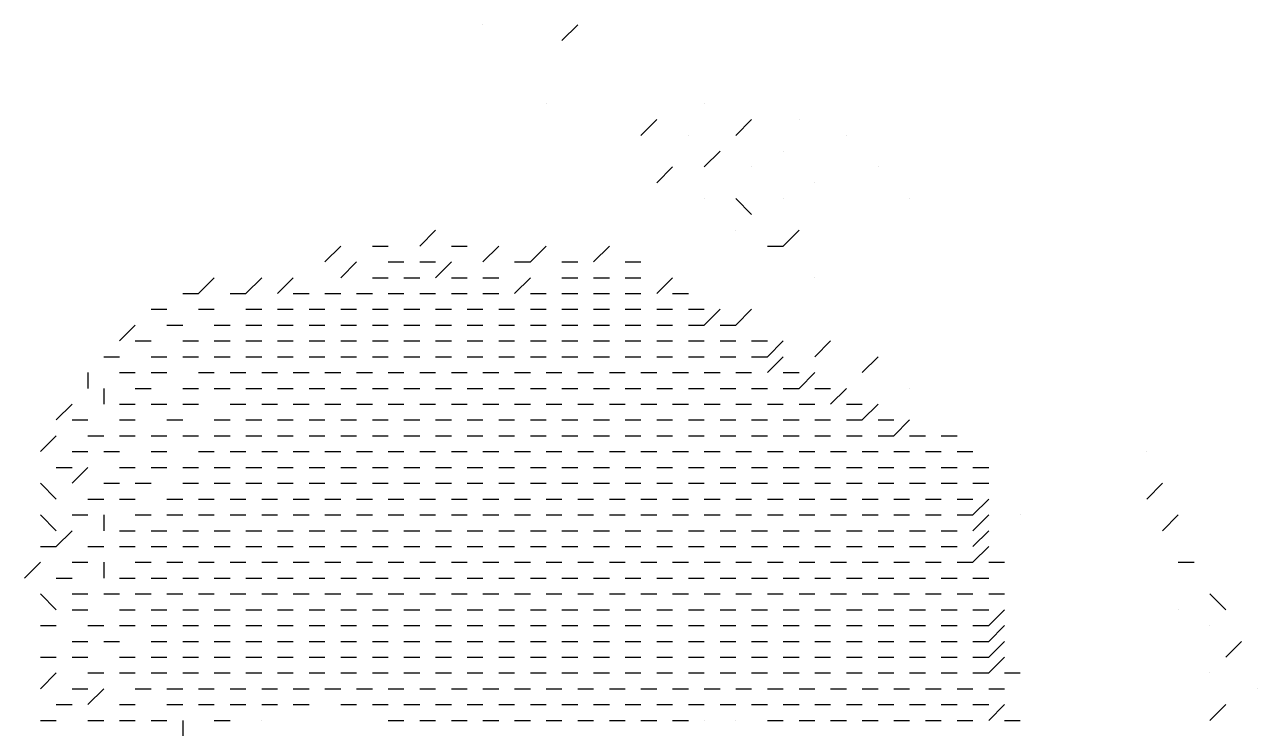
# Model space of a CAD drawing. Header units: metres. Extents: x 66 to 1116, y 3 to 705.
# Drawn here: x 303 to 537, y 571.5 to 705 of the extents above; entities that cross this region are included whole.
import ezdxf

# ---------------------------------------------------------------- set-up
doc = ezdxf.new("R2010")
doc.units = ezdxf.units.M

msp = doc.modelspace()

# ---------------------------------------------------------------- linework, layer by layer
at = {"color": 7}
for p, q in [((390, 705), (390, 705)), ((408, 705), (405, 702)), ((402, 690), (402, 690)), ((432, 690), (432, 690)), ((423, 687), (420, 684)), ((441, 687), (438, 684)), ((450, 687), (450, 687)), ((429, 684), (429, 684)), ((459, 684), (459, 684)), ((435, 681), (432, 678)), ((447, 681), (447, 681)), ((426, 678), (423, 675)), ((441, 678), (441, 678)), ((465, 678), (465, 678)), ((453, 675), (453, 675)), ((432, 672), (432, 672)), ((438, 672), (441, 669)), ((447, 672), (447, 672)), ((471, 672), (471, 672)), ((381, 666), (378, 663)), ((438, 666), (438, 666)), ((450, 666), (447, 663)), ((363, 663), (360, 660)), ((369, 663), (372, 663)), ((384, 663), (387, 663)), ((393, 663), (390, 660)), ((402, 663), (399, 660)), ((414, 663), (411, 660)), ((444, 663), (447, 663)), ((366, 660), (363, 657)), ((372, 660), (375, 660)), ((378, 660), (381, 660)), ((384, 660), (381, 657)), ((396, 660), (399, 660)), ((405, 660), (408, 660)), ((417, 660), (420, 660)), ((339, 657), (336, 654)), ((348, 657), (345, 654)), ((354, 657), (351, 654)), ((369, 657), (372, 657)), ((375, 657), (378, 657)), ((384, 657), (387, 657)), ((390, 657), (393, 657)), ((399, 657), (396, 654)), ((405, 657), (408, 657)), ((411, 657), (414, 657)), ((417, 657), (420, 657)), ((426, 657), (423, 654)), ((453, 657), (453, 657)), ((333, 654), (336, 654)), ((342, 654), (345, 654)), ((354, 654), (357, 654)), ((360, 654), (363, 654)), ((366, 654), (369, 654)), ((372, 654), (375, 654)), ((378, 654), (381, 654)), ((384, 654), (387, 654)), ((390, 654), (393, 654)), ((399, 654), (402, 654)), ((405, 654), (408, 654)), ((411, 654), (414, 654)), ((417, 654), (420, 654)), ((426, 654), (429, 654)), ((327, 651), (330, 651)), ((336, 651), (339, 651)), ((345, 651), (348, 651)), ((351, 651), (354, 651)), ((357, 651), (360, 651)), ((363, 651), (366, 651)), ((369, 651), (372, 651)), ((375, 651), (378, 651)), ((381, 651), (384, 651)), ((387, 651), (390, 651)), ((393, 651), (396, 651)), ((399, 651), (402, 651)), ((405, 651), (408, 651)), ((411, 651), (414, 651)), ((417, 651), (420, 651)), ((423, 651), (426, 651)), ((429, 651), (432, 651)), ((435, 651), (432, 648)), ((441, 651), (438, 648)), ((324, 648), (321, 645)), ((330, 648), (333, 648)), ((339, 648), (342, 648)), ((345, 648), (348, 648)), ((351, 648), (354, 648)), ((357, 648), (360, 648)), ((363, 648), (366, 648)), ((369, 648), (372, 648)), ((375, 648), (378, 648)), ((381, 648), (384, 648)), ((387, 648), (390, 648)), ((393, 648), (396, 648)), ((399, 648), (402, 648)), ((405, 648), (408, 648)), ((411, 648), (414, 648)), ((417, 648), (420, 648)), ((423, 648), (426, 648)), ((429, 648), (432, 648)), ((435, 648), (438, 648)), ((324, 645), (327, 645)), ((333, 645), (336, 645)), ((339, 645), (342, 645)), ((345, 645), (348, 645)), ((351, 645), (354, 645)), ((357, 645), (360, 645)), ((363, 645), (366, 645)), ((369, 645), (372, 645)), ((375, 645), (378, 645)), ((381, 645), (384, 645)), ((387, 645), (390, 645)), ((393, 645), (396, 645)), ((399, 645), (402, 645)), ((405, 645), (408, 645)), ((411, 645), (414, 645)), ((417, 645), (420, 645)), ((423, 645), (426, 645)), ((429, 645), (432, 645)), ((435, 645), (438, 645)), ((441, 645), (444, 645)), ((447, 645), (444, 642)), ((456, 645), (453, 642)), ((318, 642), (321, 642)), ((327, 642), (330, 642)), ((333, 642), (336, 642)), ((339, 642), (342, 642)), ((345, 642), (348, 642)), ((351, 642), (354, 642)), ((357, 642), (360, 642)), ((363, 642), (366, 642)), ((369, 642), (372, 642)), ((375, 642), (378, 642)), ((381, 642), (384, 642)), ((387, 642), (390, 642)), ((393, 642), (396, 642)), ((399, 642), (402, 642)), ((405, 642), (408, 642)), ((411, 642), (414, 642)), ((417, 642), (420, 642)), ((423, 642), (426, 642)), ((429, 642), (432, 642)), ((435, 642), (438, 642)), ((441, 642), (444, 642)), ((447, 642), (444, 639)), ((465, 642), (462, 639)), ((315, 639), (315, 636)), ((321, 639), (324, 639)), ((327, 639), (330, 639)), ((336, 639), (339, 639)), ((342, 639), (345, 639)), ((348, 639), (351, 639)), ((354, 639), (357, 639)), ((360, 639), (363, 639)), ((366, 639), (369, 639)), ((372, 639), (375, 639)), ((378, 639), (381, 639)), ((384, 639), (387, 639)), ((390, 639), (393, 639)), ((396, 639), (399, 639)), ((402, 639), (405, 639)), ((408, 639), (411, 639)), ((414, 639), (417, 639)), ((420, 639), (423, 639)), ((426, 639), (429, 639)), ((432, 639), (435, 639)), ((438, 639), (441, 639)), ((447, 639), (450, 639)), ((453, 639), (450, 636)), ((318, 636), (318, 633)), ((324, 636), (327, 636)), ((333, 636), (336, 636)), ((339, 636), (342, 636)), ((345, 636), (348, 636)), ((351, 636), (354, 636)), ((357, 636), (360, 636)), ((363, 636), (366, 636)), ((369, 636), (372, 636)), ((375, 636), (378, 636)), ((381, 636), (384, 636)), ((387, 636), (390, 636)), ((393, 636), (396, 636)), ((399, 636), (402, 636)), ((405, 636), (408, 636)), ((411, 636), (414, 636)), ((417, 636), (420, 636)), ((423, 636), (426, 636)), ((429, 636), (432, 636)), ((435, 636), (438, 636)), ((441, 636), (444, 636)), ((447, 636), (450, 636)), ((453, 636), (456, 636)), ((459, 636), (456, 633)), ((471, 636), (471, 636)), ((312, 633), (309, 630)), ((321, 633), (324, 633)), ((327, 633), (330, 633)), ((333, 633), (336, 633)), ((342, 633), (345, 633)), ((348, 633), (351, 633)), ((354, 633), (357, 633)), ((360, 633), (363, 633)), ((366, 633), (369, 633)), ((372, 633), (375, 633)), ((378, 633), (381, 633)), ((384, 633), (387, 633)), ((390, 633), (393, 633)), ((396, 633), (399, 633)), ((402, 633), (405, 633)), ((408, 633), (411, 633)), ((414, 633), (417, 633)), ((420, 633), (423, 633)), ((426, 633), (429, 633)), ((432, 633), (435, 633)), ((438, 633), (441, 633)), ((444, 633), (447, 633)), ((450, 633), (453, 633)), ((459, 633), (462, 633)), ((465, 633), (462, 630)), ((312, 630), (315, 630)), ((321, 630), (324, 630)), ((330, 630), (333, 630)), ((339, 630), (342, 630)), ((345, 630), (348, 630)), ((351, 630), (354, 630)), ((357, 630), (360, 630)), ((363, 630), (366, 630)), ((369, 630), (372, 630)), ((375, 630), (378, 630)), ((381, 630), (384, 630)), ((387, 630), (390, 630)), ((393, 630), (396, 630)), ((399, 630), (402, 630)), ((405, 630), (408, 630)), ((411, 630), (414, 630)), ((417, 630), (420, 630)), ((423, 630), (426, 630)), ((429, 630), (432, 630)), ((435, 630), (438, 630)), ((441, 630), (444, 630)), ((447, 630), (450, 630)), ((453, 630), (456, 630)), ((459, 630), (462, 630)), ((465, 630), (468, 630)), ((471, 630), (468, 627)), ((309, 627), (306, 624)), ((315, 627), (318, 627)), ((321, 627), (324, 627)), ((327, 627), (330, 627)), ((333, 627), (336, 627)), ((339, 627), (342, 627)), ((345, 627), (348, 627)), ((351, 627), (354, 627)), ((357, 627), (360, 627)), ((363, 627), (366, 627)), ((369, 627), (372, 627)), ((375, 627), (378, 627)), ((381, 627), (384, 627)), ((387, 627), (390, 627)), ((393, 627), (396, 627)), ((399, 627), (402, 627)), ((405, 627), (408, 627)), ((411, 627), (414, 627)), ((417, 627), (420, 627)), ((423, 627), (426, 627)), ((429, 627), (432, 627)), ((435, 627), (438, 627)), ((441, 627), (444, 627)), ((447, 627), (450, 627)), ((453, 627), (456, 627)), ((459, 627), (462, 627)), ((465, 627), (468, 627)), ((471, 627), (474, 627)), ((477, 627), (480, 627)), ((312, 624), (315, 624)), ((318, 624), (321, 624)), ((327, 624), (330, 624)), ((336, 624), (339, 624)), ((342, 624), (345, 624)), ((348, 624), (351, 624)), ((354, 624), (357, 624)), ((360, 624), (363, 624)), ((366, 624), (369, 624)), ((372, 624), (375, 624)), ((378, 624), (381, 624)), ((384, 624), (387, 624)), ((390, 624), (393, 624)), ((396, 624), (399, 624)), ((402, 624), (405, 624)), ((408, 624), (411, 624)), ((414, 624), (417, 624)), ((420, 624), (423, 624)), ((426, 624), (429, 624)), ((432, 624), (435, 624)), ((438, 624), (441, 624)), ((444, 624), (447, 624)), ((450, 624), (453, 624)), ((456, 624), (459, 624)), ((462, 624), (465, 624)), ((468, 624), (471, 624)), ((474, 624), (477, 624)), ((480, 624), (483, 624)), ((516, 624), (516, 624)), ((309, 621), (312, 621)), ((315, 621), (312, 618)), ((321, 621), (324, 621)), ((327, 621), (330, 621)), ((333, 621), (336, 621)), ((339, 621), (342, 621)), ((345, 621), (348, 621)), ((351, 621), (354, 621)), ((357, 621), (360, 621)), ((363, 621), (366, 621)), ((369, 621), (372, 621)), ((375, 621), (378, 621)), ((381, 621), (384, 621)), ((387, 621), (390, 621)), ((393, 621), (396, 621)), ((399, 621), (402, 621)), ((405, 621), (408, 621)), ((411, 621), (414, 621)), ((417, 621), (420, 621)), ((423, 621), (426, 621)), ((429, 621), (432, 621)), ((435, 621), (438, 621)), ((441, 621), (444, 621)), ((447, 621), (450, 621)), ((453, 621), (456, 621)), ((459, 621), (462, 621)), ((465, 621), (468, 621)), ((471, 621), (474, 621)), ((477, 621), (480, 621)), ((483, 621), (486, 621)), ((306, 618), (309, 615)), ((318, 618), (321, 618)), ((324, 618), (327, 618)), ((333, 618), (336, 618)), ((339, 618), (342, 618)), ((345, 618), (348, 618)), ((351, 618), (354, 618)), ((357, 618), (360, 618)), ((363, 618), (366, 618)), ((369, 618), (372, 618)), ((375, 618), (378, 618)), ((381, 618), (384, 618)), ((387, 618), (390, 618)), ((393, 618), (396, 618)), ((399, 618), (402, 618)), ((405, 618), (408, 618)), ((411, 618), (414, 618)), ((417, 618), (420, 618)), ((423, 618), (426, 618)), ((429, 618), (432, 618)), ((435, 618), (438, 618)), ((441, 618), (444, 618)), ((447, 618), (450, 618)), ((453, 618), (456, 618)), ((459, 618), (462, 618)), ((465, 618), (468, 618)), ((471, 618), (474, 618)), ((477, 618), (480, 618)), ((483, 618), (486, 618)), ((519, 618), (516, 615)), ((315, 615), (318, 615)), ((321, 615), (324, 615)), ((330, 615), (333, 615)), ((336, 615), (339, 615)), ((342, 615), (345, 615)), ((348, 615), (351, 615)), ((354, 615), (357, 615)), ((360, 615), (363, 615)), ((366, 615), (369, 615)), ((372, 615), (375, 615)), ((378, 615), (381, 615)), ((384, 615), (387, 615)), ((390, 615), (393, 615)), ((396, 615), (399, 615)), ((402, 615), (405, 615)), ((408, 615), (411, 615)), ((414, 615), (417, 615)), ((420, 615), (423, 615)), ((426, 615), (429, 615)), ((432, 615), (435, 615)), ((438, 615), (441, 615)), ((444, 615), (447, 615)), ((450, 615), (453, 615)), ((456, 615), (459, 615)), ((462, 615), (465, 615)), ((468, 615), (471, 615)), ((474, 615), (477, 615)), ((480, 615), (483, 615)), ((486, 615), (483, 612)), ((306, 612), (309, 609)), ((312, 612), (315, 612)), ((318, 612), (318, 609)), ((324, 612), (327, 612)), ((330, 612), (333, 612)), ((336, 612), (339, 612)), ((342, 612), (345, 612)), ((348, 612), (351, 612)), ((354, 612), (357, 612)), ((360, 612), (363, 612)), ((366, 612), (369, 612)), ((372, 612), (375, 612)), ((378, 612), (381, 612)), ((384, 612), (387, 612)), ((390, 612), (393, 612)), ((396, 612), (399, 612)), ((402, 612), (405, 612)), ((408, 612), (411, 612)), ((414, 612), (417, 612)), ((420, 612), (423, 612)), ((426, 612), (429, 612)), ((432, 612), (435, 612)), ((438, 612), (441, 612)), ((444, 612), (447, 612)), ((450, 612), (453, 612)), ((456, 612), (459, 612)), ((462, 612), (465, 612)), ((468, 612), (471, 612)), ((474, 612), (477, 612)), ((480, 612), (483, 612)), ((486, 612), (483, 609)), ((492, 612), (492, 612)), ((522, 612), (519, 609)), ((312, 609), (309, 606)), ((321, 609), (324, 609)), ((327, 609), (330, 609)), ((333, 609), (336, 609)), ((339, 609), (342, 609)), ((345, 609), (348, 609)), ((351, 609), (354, 609)), ((357, 609), (360, 609)), ((363, 609), (366, 609)), ((369, 609), (372, 609)), ((375, 609), (378, 609)), ((381, 609), (384, 609)), ((387, 609), (390, 609)), ((393, 609), (396, 609)), ((399, 609), (402, 609)), ((405, 609), (408, 609)), ((411, 609), (414, 609)), ((417, 609), (420, 609)), ((423, 609), (426, 609)), ((429, 609), (432, 609)), ((435, 609), (438, 609)), ((441, 609), (444, 609)), ((447, 609), (450, 609)), ((453, 609), (456, 609)), ((459, 609), (462, 609)), ((465, 609), (468, 609)), ((471, 609), (474, 609)), ((477, 609), (480, 609)), ((486, 609), (483, 606)), ((306, 606), (309, 606)), ((315, 606), (318, 606)), ((321, 606), (324, 606)), ((327, 606), (330, 606)), ((333, 606), (336, 606)), ((339, 606), (342, 606)), ((345, 606), (348, 606)), ((351, 606), (354, 606)), ((357, 606), (360, 606)), ((363, 606), (366, 606)), ((369, 606), (372, 606)), ((375, 606), (378, 606)), ((381, 606), (384, 606)), ((387, 606), (390, 606)), ((393, 606), (396, 606)), ((399, 606), (402, 606)), ((405, 606), (408, 606)), ((411, 606), (414, 606)), ((417, 606), (420, 606)), ((423, 606), (426, 606)), ((429, 606), (432, 606)), ((435, 606), (438, 606)), ((441, 606), (444, 606)), ((447, 606), (450, 606)), ((453, 606), (456, 606)), ((459, 606), (462, 606)), ((465, 606), (468, 606)), ((471, 606), (474, 606)), ((477, 606), (480, 606)), ((486, 606), (483, 603)), ((306, 603), (303, 600)), ((312, 603), (315, 603)), ((318, 603), (318, 600)), ((324, 603), (327, 603)), ((330, 603), (333, 603)), ((336, 603), (339, 603)), ((342, 603), (345, 603)), ((348, 603), (351, 603)), ((354, 603), (357, 603)), ((360, 603), (363, 603)), ((366, 603), (369, 603)), ((372, 603), (375, 603)), ((378, 603), (381, 603)), ((384, 603), (387, 603)), ((390, 603), (393, 603)), ((396, 603), (399, 603)), ((402, 603), (405, 603)), ((408, 603), (411, 603)), ((414, 603), (417, 603)), ((420, 603), (423, 603)), ((426, 603), (429, 603)), ((432, 603), (435, 603)), ((438, 603), (441, 603)), ((444, 603), (447, 603)), ((450, 603), (453, 603)), ((456, 603), (459, 603)), ((462, 603), (465, 603)), ((468, 603), (471, 603)), ((474, 603), (477, 603)), ((480, 603), (483, 603)), ((486, 603), (489, 603)), ((522, 603), (525, 603)), ((309, 600), (312, 600)), ((321, 600), (324, 600)), ((327, 600), (330, 600)), ((333, 600), (336, 600)), ((339, 600), (342, 600)), ((345, 600), (348, 600)), ((351, 600), (354, 600)), ((357, 600), (360, 600)), ((363, 600), (366, 600)), ((369, 600), (372, 600)), ((375, 600), (378, 600)), ((381, 600), (384, 600)), ((387, 600), (390, 600)), ((393, 600), (396, 600)), ((399, 600), (402, 600)), ((405, 600), (408, 600)), ((411, 600), (414, 600)), ((417, 600), (420, 600)), ((423, 600), (426, 600)), ((429, 600), (432, 600)), ((435, 600), (438, 600)), ((441, 600), (444, 600)), ((447, 600), (450, 600)), ((453, 600), (456, 600)), ((459, 600), (462, 600)), ((465, 600), (468, 600)), ((471, 600), (474, 600)), ((477, 600), (480, 600)), ((483, 600), (486, 600)), ((306, 597), (309, 594)), ((312, 597), (315, 597)), ((318, 597), (321, 597)), ((324, 597), (327, 597)), ((330, 597), (333, 597)), ((336, 597), (339, 597)), ((342, 597), (345, 597)), ((348, 597), (351, 597)), ((354, 597), (357, 597)), ((360, 597), (363, 597)), ((366, 597), (369, 597)), ((372, 597), (375, 597)), ((378, 597), (381, 597)), ((384, 597), (387, 597)), ((390, 597), (393, 597)), ((396, 597), (399, 597)), ((402, 597), (405, 597)), ((408, 597), (411, 597)), ((414, 597), (417, 597)), ((420, 597), (423, 597)), ((426, 597), (429, 597)), ((432, 597), (435, 597)), ((438, 597), (441, 597)), ((444, 597), (447, 597)), ((450, 597), (453, 597)), ((456, 597), (459, 597)), ((462, 597), (465, 597)), ((468, 597), (471, 597)), ((474, 597), (477, 597)), ((480, 597), (483, 597)), ((486, 597), (489, 597)), ((528, 597), (531, 594)), ((312, 594), (315, 594)), ((321, 594), (324, 594)), ((327, 594), (330, 594)), ((333, 594), (336, 594)), ((339, 594), (342, 594)), ((345, 594), (348, 594)), ((351, 594), (354, 594)), ((357, 594), (360, 594)), ((363, 594), (366, 594)), ((369, 594), (372, 594)), ((375, 594), (378, 594)), ((381, 594), (384, 594)), ((387, 594), (390, 594)), ((393, 594), (396, 594)), ((399, 594), (402, 594)), ((405, 594), (408, 594)), ((411, 594), (414, 594)), ((417, 594), (420, 594)), ((423, 594), (426, 594)), ((429, 594), (432, 594)), ((435, 594), (438, 594)), ((441, 594), (444, 594)), ((447, 594), (450, 594)), ((453, 594), (456, 594)), ((459, 594), (462, 594)), ((465, 594), (468, 594)), ((471, 594), (474, 594)), ((477, 594), (480, 594)), ((483, 594), (486, 594)), ((489, 594), (486, 591)), ((522, 594), (522, 594)), ((306, 591), (309, 591)), ((315, 591), (318, 591)), ((321, 591), (324, 591)), ((327, 591), (330, 591)), ((333, 591), (336, 591)), ((339, 591), (342, 591)), ((345, 591), (348, 591)), ((351, 591), (354, 591)), ((357, 591), (360, 591)), ((363, 591), (366, 591)), ((369, 591), (372, 591)), ((375, 591), (378, 591)), ((381, 591), (384, 591)), ((387, 591), (390, 591)), ((393, 591), (396, 591)), ((399, 591), (402, 591)), ((405, 591), (408, 591)), ((411, 591), (414, 591)), ((417, 591), (420, 591)), ((423, 591), (426, 591)), ((429, 591), (432, 591)), ((435, 591), (438, 591)), ((441, 591), (444, 591)), ((447, 591), (450, 591)), ((453, 591), (456, 591)), ((459, 591), (462, 591)), ((465, 591), (468, 591)), ((471, 591), (474, 591)), ((477, 591), (480, 591)), ((483, 591), (486, 591)), ((489, 591), (486, 588)), ((528, 591), (528, 591)), ((312, 588), (315, 588)), ((318, 588), (321, 588)), ((327, 588), (330, 588)), ((333, 588), (336, 588)), ((339, 588), (342, 588)), ((345, 588), (348, 588)), ((351, 588), (354, 588)), ((357, 588), (360, 588)), ((363, 588), (366, 588)), ((369, 588), (372, 588)), ((375, 588), (378, 588)), ((381, 588), (384, 588)), ((387, 588), (390, 588)), ((393, 588), (396, 588)), ((399, 588), (402, 588)), ((405, 588), (408, 588)), ((411, 588), (414, 588)), ((417, 588), (420, 588)), ((423, 588), (426, 588)), ((429, 588), (432, 588)), ((435, 588), (438, 588)), ((441, 588), (444, 588)), ((447, 588), (450, 588)), ((453, 588), (456, 588)), ((459, 588), (462, 588)), ((465, 588), (468, 588)), ((471, 588), (474, 588)), ((477, 588), (480, 588)), ((483, 588), (486, 588)), ((489, 588), (486, 585)), ((534, 588), (531, 585)), ((306, 585), (309, 585)), ((312, 585), (315, 585)), ((321, 585), (324, 585)), ((327, 585), (330, 585)), ((333, 585), (336, 585)), ((339, 585), (342, 585)), ((345, 585), (348, 585)), ((351, 585), (354, 585)), ((357, 585), (360, 585)), ((363, 585), (366, 585)), ((369, 585), (372, 585)), ((375, 585), (378, 585)), ((381, 585), (384, 585)), ((387, 585), (390, 585)), ((393, 585), (396, 585)), ((399, 585), (402, 585)), ((405, 585), (408, 585)), ((411, 585), (414, 585)), ((417, 585), (420, 585)), ((423, 585), (426, 585)), ((429, 585), (432, 585)), ((435, 585), (438, 585)), ((441, 585), (444, 585)), ((447, 585), (450, 585)), ((453, 585), (456, 585)), ((459, 585), (462, 585)), ((465, 585), (468, 585)), ((471, 585), (474, 585)), ((477, 585), (480, 585)), ((483, 585), (486, 585)), ((489, 585), (486, 582)), ((309, 582), (306, 579)), ((315, 582), (318, 582)), ((321, 582), (324, 582)), ((327, 582), (330, 582)), ((333, 582), (336, 582)), ((339, 582), (342, 582)), ((345, 582), (348, 582)), ((351, 582), (354, 582)), ((357, 582), (360, 582)), ((363, 582), (366, 582)), ((369, 582), (372, 582)), ((375, 582), (378, 582)), ((381, 582), (384, 582)), ((387, 582), (390, 582)), ((393, 582), (396, 582)), ((399, 582), (402, 582)), ((405, 582), (408, 582)), ((411, 582), (414, 582)), ((417, 582), (420, 582)), ((423, 582), (426, 582)), ((429, 582), (432, 582)), ((435, 582), (438, 582)), ((441, 582), (444, 582)), ((447, 582), (450, 582)), ((453, 582), (456, 582)), ((459, 582), (462, 582)), ((465, 582), (468, 582)), ((471, 582), (474, 582)), ((477, 582), (480, 582)), ((483, 582), (486, 582)), ((489, 582), (492, 582)), ((528, 582), (528, 582)), ((312, 579), (315, 579)), ((318, 579), (315, 576)), ((324, 579), (327, 579)), ((330, 579), (333, 579)), ((336, 579), (339, 579)), ((342, 579), (345, 579)), ((348, 579), (351, 579)), ((354, 579), (357, 579)), ((360, 579), (363, 579)), ((366, 579), (369, 579)), ((372, 579), (375, 579)), ((378, 579), (381, 579)), ((384, 579), (387, 579)), ((390, 579), (393, 579)), ((396, 579), (399, 579)), ((402, 579), (405, 579)), ((408, 579), (411, 579)), ((414, 579), (417, 579)), ((420, 579), (423, 579)), ((426, 579), (429, 579)), ((432, 579), (435, 579)), ((438, 579), (441, 579)), ((444, 579), (447, 579)), ((450, 579), (453, 579)), ((456, 579), (459, 579)), ((462, 579), (465, 579)), ((468, 579), (471, 579)), ((474, 579), (477, 579)), ((480, 579), (483, 579)), ((486, 579), (489, 579)), ((537, 579), (537, 579)), ((309, 576), (312, 576)), ((321, 576), (324, 576)), ((330, 576), (333, 576)), ((336, 576), (339, 576)), ((342, 576), (345, 576)), ((348, 576), (351, 576)), ((354, 576), (357, 576)), ((363, 576), (366, 576)), ((369, 576), (372, 576)), ((375, 576), (378, 576)), ((381, 576), (384, 576)), ((387, 576), (390, 576)), ((393, 576), (396, 576)), ((399, 576), (402, 576)), ((405, 576), (408, 576)), ((411, 576), (414, 576)), ((417, 576), (420, 576)), ((423, 576), (426, 576)), ((429, 576), (432, 576)), ((435, 576), (438, 576)), ((441, 576), (444, 576)), ((447, 576), (450, 576)), ((453, 576), (456, 576)), ((459, 576), (462, 576)), ((465, 576), (468, 576)), ((471, 576), (474, 576)), ((477, 576), (480, 576)), ((483, 576), (486, 576)), ((489, 576), (486, 573)), ((531, 576), (528, 573)), ((306, 573), (309, 573)), ((315, 573), (318, 573)), ((321, 573), (324, 573)), ((327, 573), (330, 573)), ((333, 573), (333, 570)), ((339, 573), (342, 573)), ((348, 573), (348, 573)), ((372, 573), (375, 573)), ((378, 573), (381, 573)), ((384, 573), (387, 573)), ((390, 573), (393, 573)), ((396, 573), (399, 573)), ((402, 573), (405, 573)), ((408, 573), (411, 573)), ((414, 573), (417, 573)), ((420, 573), (423, 573)), ((426, 573), (429, 573)), ((432, 573), (432, 573)), ((438, 573), (438, 573)), ((444, 573), (447, 573)), ((450, 573), (453, 573)), ((456, 573), (459, 573)), ((462, 573), (465, 573)), ((468, 573), (471, 573)), ((474, 573), (477, 573)), ((480, 573), (483, 573)), ((489, 573), (492, 573))]:
    msp.add_line(p, q, dxfattribs=at)

doc.saveas('drawing.dxf')
